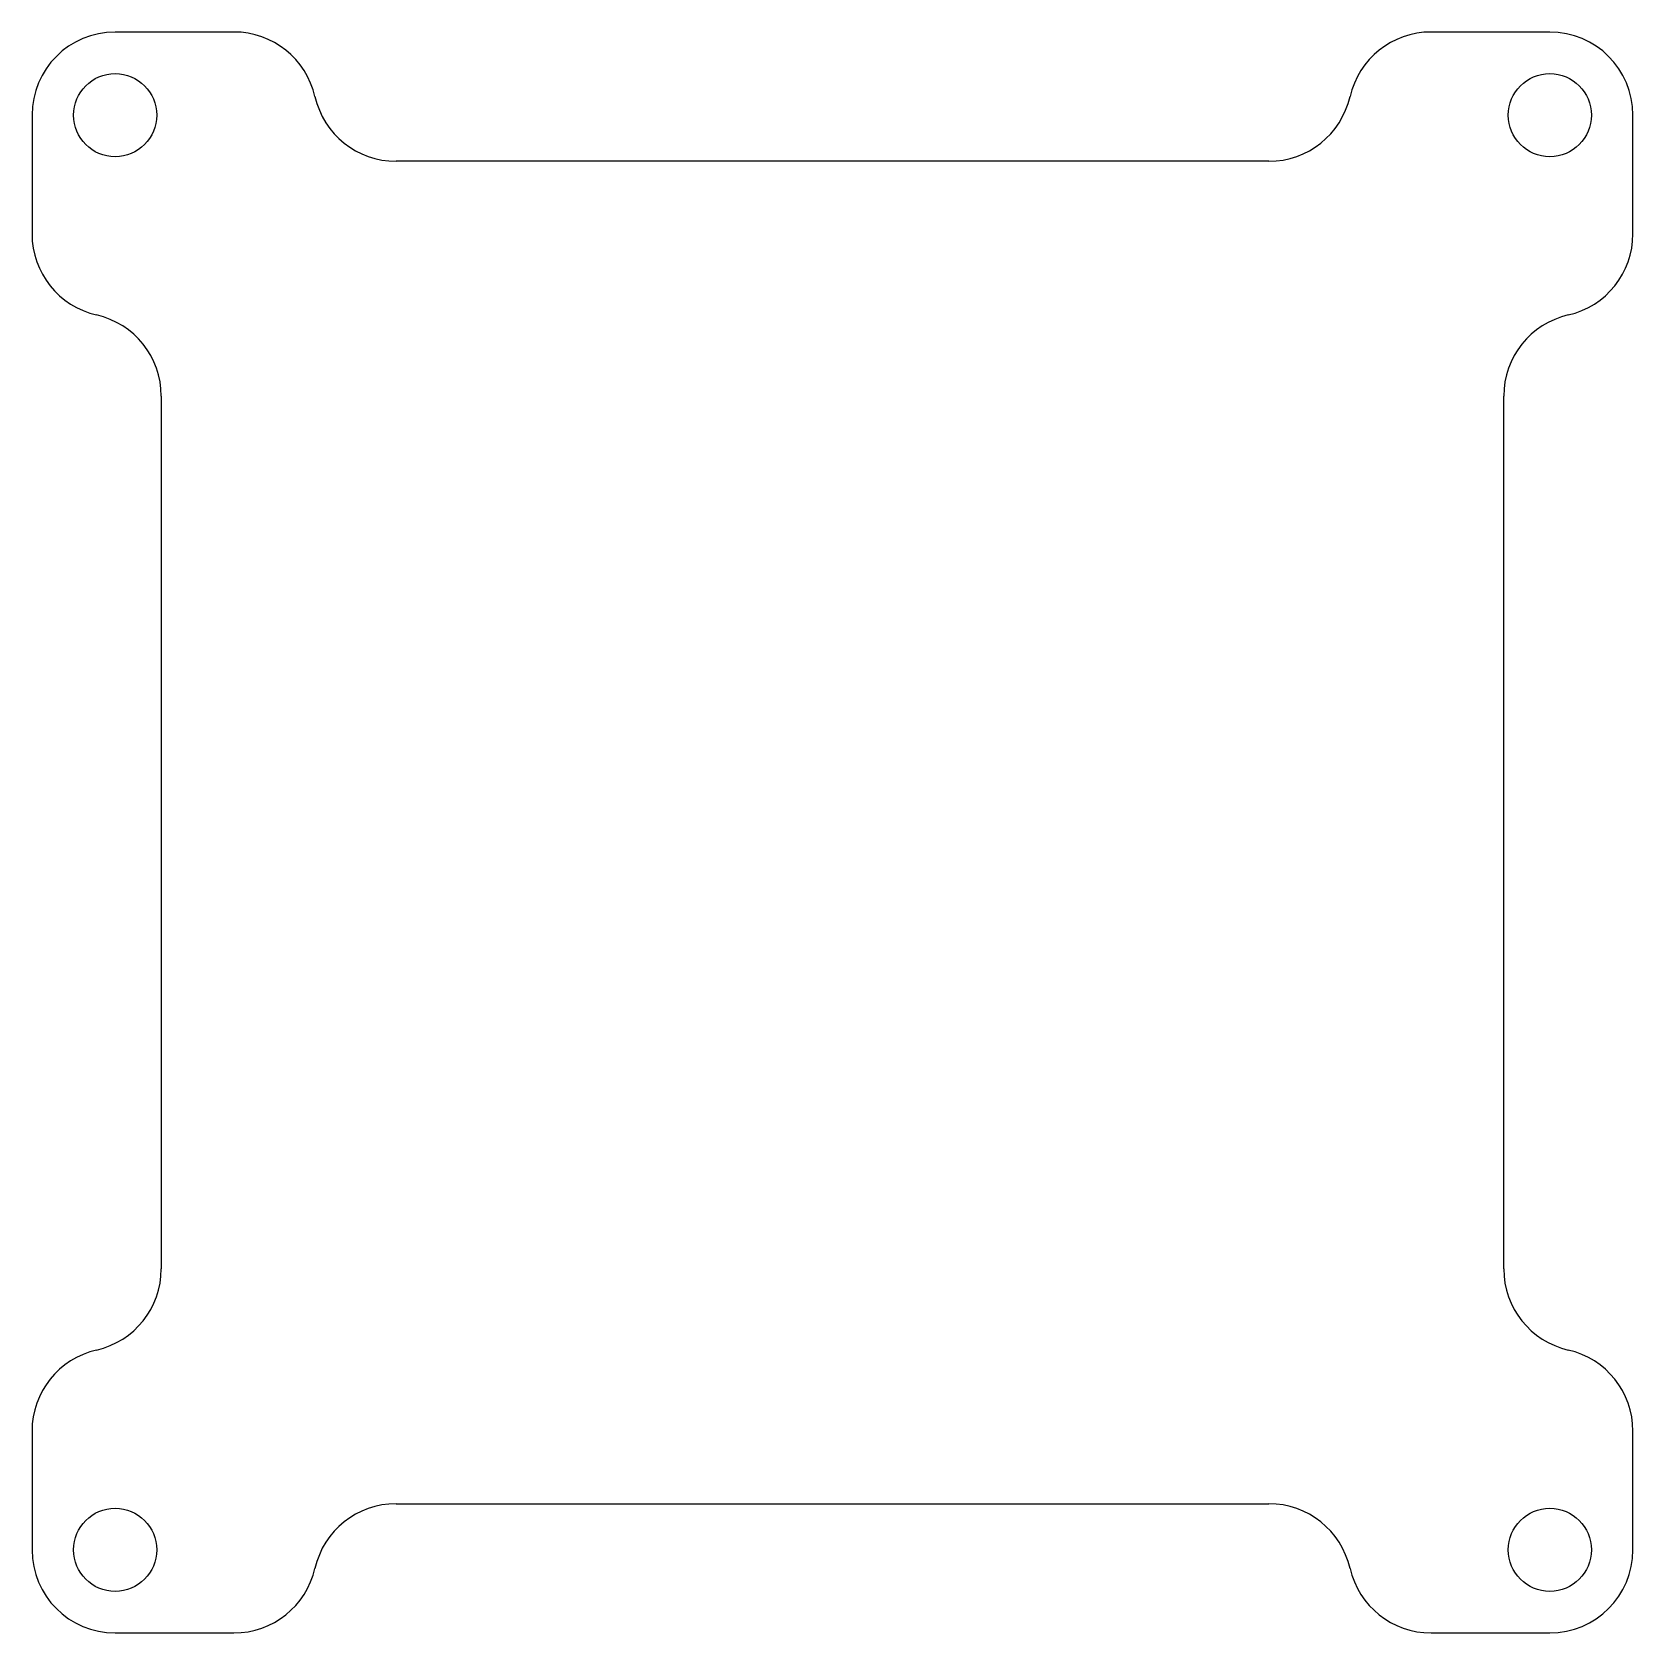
# Model space of a CAD drawing. Header units: inches. Extents: x -1.8 to 2.05, y -2.99 to 0.86.
import ezdxf

# ---------------------------------------------------------------- set-up
doc = ezdxf.new("R2010")
doc.units = ezdxf.units.IN
doc.header["$MEASUREMENT"] = 0

msp = doc.modelspace()

# ---------------------------------------------------------------- linework, layer by layer
at = {"color": 7, "linetype": 'Continuous', "lineweight": 25}
for p, q in [((-1.3176, 0.8633), (-1.6034, 0.8633)), ((1.848, 0.8633), (1.5623, 0.8633)), ((-1.8034, 0.6633), (-1.8034, 0.3776)), ((2.048, 0.3776), (2.048, 0.6633)), ((1.1723, 0.5523), (-0.9277, 0.5523)), ((-1.4924, -0.0124), (-1.4924, -2.1124)), ((1.737, -2.1124), (1.737, -0.0124)), ((-1.8034, -2.5024), (-1.8034, -2.7881)), ((2.048, -2.7881), (2.048, -2.5024)), ((-0.9277, -2.6771), (1.1723, -2.6771)), ((-1.6034, -2.9881), (-1.3176, -2.9881)), ((1.5623, -2.9881), (1.848, -2.9881))]:
    msp.add_line(p, q, dxfattribs=at)
for centre in [(-1.6034, 0.6633), (1.848, 0.6633), (-1.6034, -2.7881), (1.848, -2.7881)]:
    msp.add_circle(centre, 0.1, dxfattribs=at)
for centre, start, end in [((-1.6034, 0.6633), 90, 180), ((-1.3176, 0.6633), 12.8568, 90), ((1.5623, 0.6633), 90, 167.1432), ((1.848, 0.6633), 0, 90), ((-0.9277, 0.7523), 192.8568, 270), ((1.1723, 0.7523), 270, 347.1432), ((-1.6034, 0.3776), 180, 257.1432), ((1.848, 0.3776), 282.8568, 0), ((-1.6924, -0.0124), 0, 77.1432), ((1.937, -0.0124), 102.8568, 180), ((-1.6924, -2.1124), 282.8568, 0), ((1.937, -2.1124), 180, 257.1432), ((-1.6034, -2.5024), 102.8568, 180), ((1.848, -2.5024), 0, 77.1432), ((-0.9277, -2.8771), 90, 167.1432), ((1.1723, -2.8771), 12.8568, 90), ((-1.6034, -2.7881), 180, 270), ((1.848, -2.7881), 270, 0), ((-1.3176, -2.7881), 270, 347.1432), ((1.5623, -2.7881), 192.8568, 270)]:
    msp.add_arc(centre, 0.2, start, end, dxfattribs=at)

doc.saveas('drawing.dxf')
